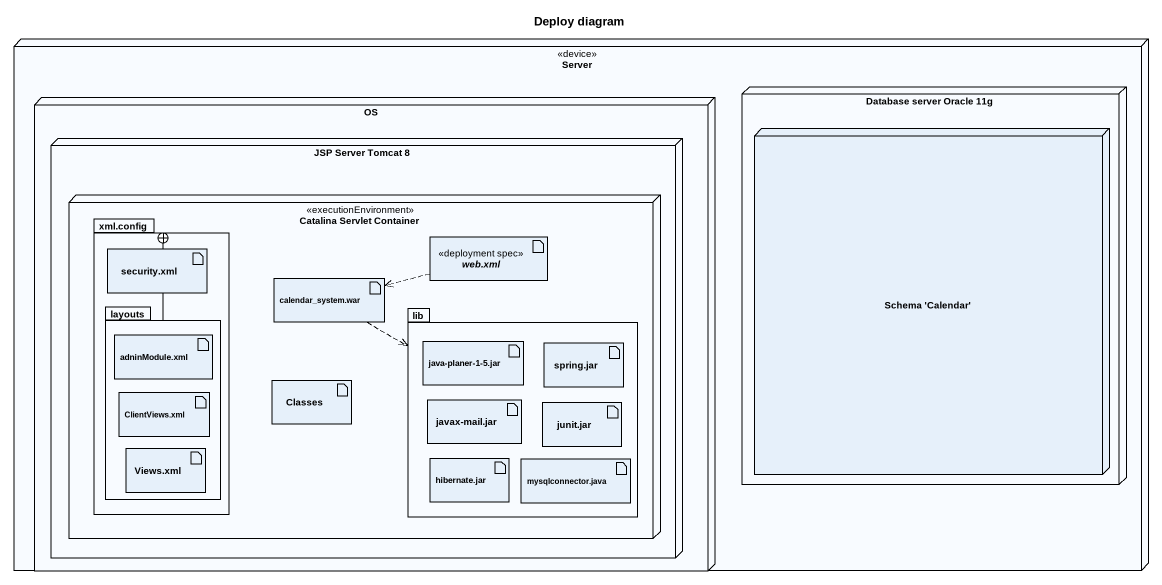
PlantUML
@startuml
title Deploy diagram
node Server <<device>> {
  node "Database server Oracle 11g" as Database_server_Oracle_11g {
    node "Schema 'Calendar'" as Schema_Calendar
  }
  node OS {
    node "JSP Server Tomcat 8" as JSP_Server_Tomcat_8 {
      node "Catalina Servlet Container" as Catalina_Servlet_Container <<executionEnvironment>> {
        package "xml.config" as xml_config {
          artifact "security.xml" as security_xml
          package layouts {
            artifact "adninModule.xml" as adninModule_xml
            artifact "ClientViews.xml" as ClientViews_xml
            artifact "Views.xml" as Views_xml
          }
        }
        artifact "web.xml" as web_xml <<deployment spec>>
        artifact "calendar_system.war" as calendar_system_war
        package lib {
          artifact "java-planer-1-5.jar" as java_planer_1_5_jar
          artifact "spring.jar" as spring_jar
          artifact "javax-mail.jar" as javax_mail_jar
          artifact "junit.jar" as junit_jar
          artifact "hibernate.jar" as hibernate_jar
          artifact "mysqlconnector.java" as mysqlconnector_java
        }
        artifact Classes
      }
    }
  }
}
web_xml .left.> calendar_system_war
calendar_system_war .right.> lib
layouts -up-+ xml_config
@enduml
